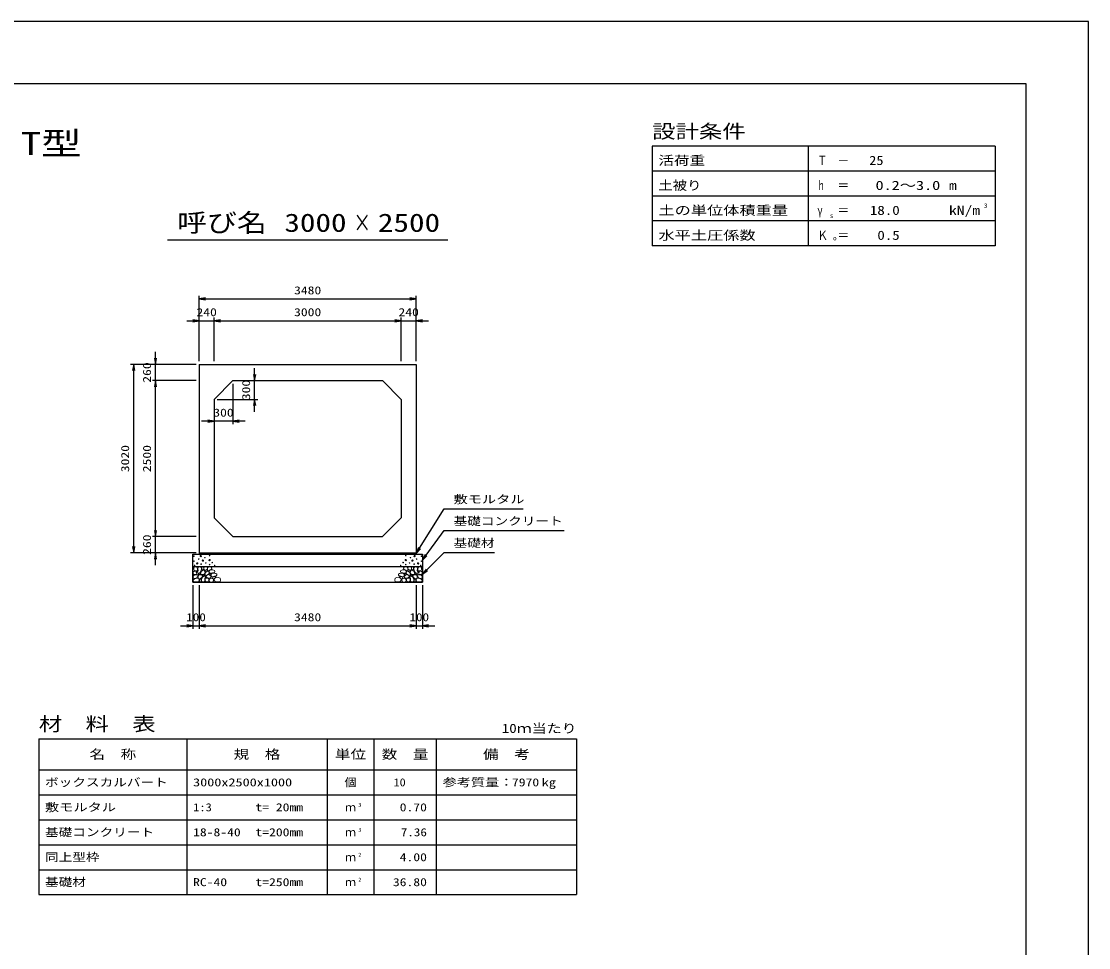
# Model space of a CAD drawing. Units: millimetres at full size. Extents: x 0 to 42050, y 0 to 29700.
# Drawn here: x 24933 to 42050, y 14850 to 29700 of the extents above; entities that cross this region are included whole.
import ezdxf
from ezdxf.enums import TextEntityAlignment as Align

# ---------------------------------------------------------------- set-up
doc = ezdxf.new("R2010")
doc.units = ezdxf.units.MM
for name, color, linetype, lineweight in [('D-DCR-HCHn', 4, 'Continuous', 9), ('D-MTR-FRAM', 7, 'Continuous', 25), ('D-MTR-LINE', 7, 'Continuous', 25), ('D-STR-DIM', 7, 'Continuous', 25), ('D-STR-STRn', 1, 'Continuous', 25), ('D-STR-TXT', 7, 'Continuous', 25), ('D-TTL', 2, 'Continuous', 25), ('D-TTL-FRAM', 2, 'Continuous', 25), ('D-TTL-LINE', 7, 'Continuous', 25), ('D-TTL-TXT', 7, 'Continuous', 25)]:
    doc.layers.add(name, color=color, linetype=linetype, lineweight=lineweight)
doc.layers.add('D-MTR', color=7, linetype='Continuous')
doc.layers.add('D-MTR-TXT', color=7, linetype='Continuous')
doc.styles.add('ＭＳ ゴシック', font='')
doc.styles.get('ＭＳ ゴシック').set_extended_font_data('MS Gothic')

# ---------------------------------------------------------------- blocks, each defined once
blk = doc.blocks.new('open_arrow')
at = {"color": 0, "linetype": 'Continuous', "lineweight": -2}
blk.add_lwpolyline([(7.5, 1.25), (0, 0), (7.5, -1.25)], dxfattribs=at)

msp = doc.modelspace()

# ---------------------------------------------------------------- linework, layer by layer
at = {"layer": 'D-DCR-HCHn'}
for points in [[(27694.101, 20877.26), (27685.433, 20851.256), (27696.99, 20833.92), (27725.883, 20831.03), (27745.61, 20839.499), (27737.441, 20859.924), (27743.219, 20871.481), (27731.662, 20883.038), (27714.326, 20888.817)], [(27748.998, 20949.493), (27722.994, 20955.271), (27699.879, 20943.714), (27696.99, 20917.71), (27702.769, 20897.485), (27731.662, 20888.817), (27751.887, 20888.817), (27760.555, 20903.263), (27760.555, 20935.046)], [(27772.112, 20952.382), (27763.444, 20926.378), (27766.334, 20897.485), (27746.109, 20865.702), (27772.112, 20851.256), (27801.006, 20865.702), (27818.342, 20888.817), (27824.12, 20926.378), (27818.342, 20946.603), (27801.006, 20955.271)], [(27821.231, 20883.038), (27806.784, 20848.366), (27818.342, 20833.92), (27853.013, 20833.92), (27867.46, 20839.698), (27881.907, 20859.924), (27881.907, 20877.26), (27867.46, 20900.374), (27850.124, 20903.263)], [(27827.01, 20946.603), (27827.01, 20911.931), (27841.456, 20903.263), (27855.903, 20911.931), (27858.792, 20932.157), (27855.903, 20949.493), (27835.678, 20955.271)], [(27875.601, 20898.845), (27863.999, 20906.941), (27862.006, 20934.16), (27871.557, 20955.616), (27895.582, 20958.128), (27915.263, 20952.156), (27916.848, 20940.53), (27914.014, 20916.921), (27898.752, 20907.586)], [(27891.681, 20874.73), (27903.297, 20880.817), (27914.296, 20886.161), (27920.86, 20899.065), (27915.554, 20907.961), (27905.968, 20910.014), (27890.137, 20901.115), (27878.42, 20892.605), (27879.515, 20884.944), (27883.895, 20877.527)], [(27893.109, 20813.224), (27880.35, 20817.579), (27879.086, 20845.688), (27889.964, 20870.928), (27920.015, 20885.156), (27942.452, 20879.405), (27943.795, 20848.924), (27933.477, 20836.886), (27905.401, 20821.311)], [(27941.239, 20891.998), (27951.02, 20903.092), (27968.359, 20909.342), (27982.287, 20918.717), (27986.55, 20933.49), (27980.013, 20947.695), (27966.369, 20956.218), (27950.845, 20957.886), (27935.522, 20955.424), (27925.719, 20946.98), (27918.918, 20929.457), (27917.379, 20912.722), (27921.1, 20902.871), (27923.729, 20893.23), (27932.948, 20889.842)], [(27962.727, 20852.135), (27952.952, 20855.066), (27948.675, 20860.928), (27945.905, 20876.938), (27949.816, 20898.619), (27975.776, 20908.926), (28005.648, 20908.926), (28033.03, 20893.998), (28037.653, 20878.004), (28033.385, 20866.63), (28020.583, 20861.299), (27999.247, 20857.745), (27972.931, 20852.013)], [(31087.273, 20852.135), (31097.048, 20855.066), (31101.325, 20860.928), (31104.095, 20876.938), (31100.184, 20898.619), (31074.224, 20908.926), (31044.352, 20908.926), (31016.97, 20893.998), (31012.347, 20878.004), (31016.615, 20866.63), (31029.417, 20861.299), (31050.753, 20857.745), (31077.069, 20852.013)], [(31108.761, 20891.998), (31098.98, 20903.092), (31081.641, 20909.342), (31067.713, 20918.717), (31063.45, 20933.49), (31069.987, 20947.695), (31083.631, 20956.218), (31099.155, 20957.886), (31114.478, 20955.424), (31124.281, 20946.98), (31131.082, 20929.457), (31132.621, 20912.722), (31128.9, 20902.871), (31126.271, 20893.23), (31117.052, 20889.842)], [(31156.891, 20813.224), (31169.65, 20817.579), (31170.914, 20845.688), (31160.036, 20870.928), (31129.985, 20885.156), (31107.548, 20879.405), (31106.205, 20848.924), (31116.523, 20836.886), (31144.599, 20821.311)], [(31158.319, 20874.73), (31146.703, 20880.817), (31135.704, 20886.161), (31129.14, 20899.065), (31134.446, 20907.961), (31144.032, 20910.014), (31159.863, 20901.115), (31171.58, 20892.605), (31170.485, 20884.944), (31166.105, 20877.527)], [(31174.399, 20898.845), (31186.001, 20906.941), (31187.994, 20934.16), (31178.443, 20955.616), (31154.418, 20958.128), (31134.737, 20952.156), (31133.152, 20940.53), (31135.986, 20916.921), (31151.248, 20907.586)], [(31228.769, 20883.038), (31243.216, 20848.366), (31231.658, 20833.92), (31196.987, 20833.92), (31182.54, 20839.698), (31168.093, 20859.924), (31168.093, 20877.26), (31182.54, 20900.374), (31199.876, 20903.263)], [(31222.99, 20946.603), (31222.99, 20911.931), (31208.544, 20903.263), (31194.097, 20911.931), (31191.208, 20932.157), (31194.097, 20949.493), (31214.322, 20955.271)], [(31277.888, 20952.382), (31286.556, 20926.378), (31283.666, 20897.485), (31303.891, 20865.702), (31277.888, 20851.256), (31248.994, 20865.702), (31231.658, 20888.817), (31225.88, 20926.378), (31231.658, 20946.603), (31248.994, 20955.271)], [(31301.002, 20949.493), (31327.006, 20955.271), (31350.121, 20943.714), (31353.01, 20917.71), (31347.231, 20897.485), (31318.338, 20888.817), (31298.113, 20888.817), (31289.445, 20903.263), (31289.445, 20935.046)], [(31355.899, 20877.26), (31364.567, 20851.256), (31353.01, 20833.92), (31324.117, 20831.03), (31304.39, 20839.499), (31312.559, 20859.924), (31306.781, 20871.481), (31318.338, 20883.038), (31335.674, 20888.817)], [(27748.944, 20781.261), (27770.346, 20813.365), (27767.671, 20821.39), (27738.243, 20829.416), (27711.49, 20826.741), (27692.763, 20810.689), (27690.087, 20791.962), (27692.763, 20773.235), (27714.165, 20767.884)], [(27759.645, 20714.378), (27778.372, 20722.404), (27783.723, 20749.157), (27773.021, 20767.884), (27754.294, 20773.235), (27730.217, 20770.56), (27703.464, 20759.859), (27690.087, 20743.807), (27690.087, 20725.08), (27698.113, 20714.378), (27730.217, 20717.054)], [(27777.891, 20851.256), (27763.444, 20839.698), (27769.223, 20831.03), (27789.448, 20831.03), (27798.116, 20833.92), (27803.895, 20845.477), (27795.227, 20854.145)], [(27823.852, 20781.261), (27837.229, 20813.365), (27826.527, 20826.741), (27794.424, 20826.741), (27781.047, 20821.39), (27767.671, 20802.663), (27767.671, 20786.612), (27781.047, 20765.209), (27797.099, 20762.534)], [(27818.502, 20722.404), (27818.502, 20754.508), (27805.125, 20762.534), (27791.749, 20754.508), (27789.073, 20735.781), (27791.749, 20719.729), (27810.476, 20714.378)], [(27869.332, 20717.054), (27877.358, 20741.131), (27874.683, 20767.884), (27893.41, 20797.313), (27869.332, 20810.689), (27842.579, 20797.313), (27826.527, 20775.91), (27821.177, 20741.131), (27826.527, 20722.404), (27842.579, 20714.378)], [(27863.982, 20810.689), (27877.358, 20821.39), (27872.007, 20829.416), (27853.28, 20829.416), (27845.254, 20826.741), (27839.904, 20816.04), (27847.93, 20808.014)], [(27890.735, 20719.729), (27914.812, 20714.378), (27936.215, 20725.08), (27938.89, 20749.157), (27933.539, 20767.884), (27906.786, 20775.91), (27888.059, 20775.91), (27880.033, 20762.534), (27880.033, 20733.106)], [(27953.981, 20770.925), (27918.607, 20777.521), (27903.56, 20789.658), (27898.808, 20808.655), (27913.492, 20823.022), (27942.102, 20831.082), (27963.749, 20818.154), (27977.74, 20800.74), (27973.78, 20783.062)], [(27972.239, 20833.692), (27972.239, 20844.551), (27965.72, 20849.466), (27954.97, 20850.609), (27946.278, 20847.18), (27943.19, 20836.664), (27950.738, 20828.891), (27960.802, 20824.319), (27970.409, 20828.319)], [(27949.869, 20756.931), (27968.084, 20772.234), (27994.219, 20771.97), (28012.17, 20756.931), (28014.81, 20729.227), (28002.666, 20713.924), (27968.876, 20711.549), (27952.509, 20721.311), (27945.645, 20743.738)], [(27998.634, 20795.297), (27990.545, 20799.592), (27979.424, 20807.928), (27974.874, 20816.518), (27974.874, 20835.212), (27988.523, 20850.37), (28018.349, 20854.159), (28050.449, 20850.117), (28066.12, 20838.585), (28070.164, 20820.462), (28057.761, 20809.388), (28047.436, 20805.361), (28030.312, 20803.128), (28014.987, 20800.305)], [(28019.876, 20757.808), (28007.748, 20763.743), (28001.39, 20770.697), (28002.71, 20787.843), (28012.307, 20796.236), (28032.7, 20801.151), (28049.015, 20801.271), (28054.293, 20789.761), (28042.814, 20779.51), (28032.239, 20770.35), (28028.573, 20761.331)], [(28063.293, 20712.112), (28046.233, 20716.916), (28034.939, 20724.601), (28029.893, 20739.011), (28027.01, 20752.7), (28038.544, 20773.594), (28061.131, 20787.524), (28095.492, 20782), (28122.645, 20771.913), (28129.133, 20741.652), (28123.366, 20719.317), (28096.934, 20712.593)], [(30986.707, 20712.112), (31003.767, 20716.916), (31015.061, 20724.601), (31020.107, 20739.011), (31022.99, 20752.7), (31011.456, 20773.594), (30988.869, 20787.524), (30954.508, 20782), (30927.355, 20771.913), (30920.867, 20741.652), (30926.634, 20719.317), (30953.066, 20712.593)], [(31051.366, 20795.297), (31059.455, 20799.592), (31070.576, 20807.928), (31075.126, 20816.518), (31075.126, 20835.212), (31061.477, 20850.37), (31031.651, 20854.159), (30999.551, 20850.117), (30983.88, 20838.585), (30979.836, 20820.462), (30992.239, 20809.388), (31002.564, 20805.361), (31019.688, 20803.128), (31035.013, 20800.305)], [(31030.124, 20757.808), (31042.252, 20763.743), (31048.61, 20770.697), (31047.29, 20787.843), (31037.693, 20796.236), (31017.3, 20801.151), (31000.985, 20801.271), (30995.707, 20789.761), (31007.186, 20779.51), (31017.761, 20770.35), (31021.427, 20761.331)], [(31100.131, 20756.931), (31081.916, 20772.234), (31055.781, 20771.97), (31037.83, 20756.931), (31035.19, 20729.227), (31047.334, 20713.924), (31081.124, 20711.549), (31097.491, 20721.311), (31104.355, 20743.738)], [(31096.019, 20770.925), (31131.393, 20777.521), (31146.44, 20789.658), (31151.192, 20808.655), (31136.508, 20823.022), (31107.898, 20831.082), (31086.251, 20818.154), (31072.26, 20800.74), (31076.22, 20783.062)], [(31077.761, 20833.692), (31077.761, 20844.551), (31084.28, 20849.466), (31095.03, 20850.609), (31103.722, 20847.18), (31106.81, 20836.664), (31099.262, 20828.891), (31089.198, 20824.319), (31079.591, 20828.319)], [(31159.265, 20719.729), (31135.188, 20714.378), (31113.785, 20725.08), (31111.11, 20749.157), (31116.461, 20767.884), (31143.214, 20775.91), (31161.941, 20775.91), (31169.967, 20762.534), (31169.967, 20733.106)], [(31180.668, 20717.054), (31172.642, 20741.131), (31175.317, 20767.884), (31156.59, 20797.313), (31180.668, 20810.689), (31207.421, 20797.313), (31223.473, 20775.91), (31228.823, 20741.131), (31223.473, 20722.404), (31207.421, 20714.378)], [(31186.018, 20810.689), (31172.642, 20821.39), (31177.993, 20829.416), (31196.72, 20829.416), (31204.746, 20826.741), (31210.096, 20816.04), (31202.07, 20808.014)], [(31226.148, 20781.261), (31212.771, 20813.365), (31223.473, 20826.741), (31255.576, 20826.741), (31268.953, 20821.39), (31282.329, 20802.663), (31282.329, 20786.612), (31268.953, 20765.209), (31252.901, 20762.534)], [(31231.498, 20722.404), (31231.498, 20754.508), (31244.875, 20762.534), (31258.251, 20754.508), (31260.927, 20735.781), (31258.251, 20719.729), (31239.524, 20714.378)], [(31272.109, 20851.256), (31286.556, 20839.698), (31280.777, 20831.03), (31260.552, 20831.03), (31251.884, 20833.92), (31246.105, 20845.477), (31254.773, 20854.145)], [(31290.355, 20714.378), (31271.628, 20722.404), (31266.277, 20749.157), (31276.979, 20767.884), (31295.706, 20773.235), (31319.783, 20770.56), (31346.536, 20759.859), (31359.913, 20743.807), (31359.913, 20725.08), (31351.887, 20714.378), (31319.783, 20717.054)], [(31301.056, 20781.261), (31279.654, 20813.365), (31282.329, 20821.39), (31311.757, 20829.416), (31338.51, 20826.741), (31357.237, 20810.689), (31359.913, 20791.962), (31357.237, 20773.235), (31335.835, 20767.884)]]:
    msp.add_lwpolyline(points, close=True, dxfattribs=at)
for centre, radius in [((27701.091, 21126.145), 4.5), ((27778.437, 21078.641), 4.5), ((27810.004, 21126.145), 11.25), ((27844.996, 21054.955), 11.25), ((27876.563, 21102.459), 4.5), ((27950.741, 21063.204), 11.25), ((27952.197, 21135.221), 4.5), ((31099.259, 21063.204), 11.25), ((31097.803, 21135.221), 4.5), ((31173.437, 21102.459), 4.5), ((31205.004, 21054.955), 11.25), ((31239.996, 21126.145), 11.25), ((31271.563, 21078.641), 4.5), ((31348.909, 21126.145), 4.5), ((27702.803, 21045.879), 4.5), ((27711.905, 20977.286), 4.5), ((27754.855, 21010.444), 11.25), ((27816.552, 20998.646), 4.5), ((27890.06, 21015.807), 4.5), ((27951.763, 20991.675), 4.5), ((27993.942, 21023.293), 4.5), ((28033.193, 20977.037), 4.5), ((31016.807, 20977.037), 4.5), ((31056.058, 21023.293), 4.5), ((31098.237, 20991.675), 4.5), ((31159.94, 21015.807), 4.5), ((31233.448, 20998.646), 4.5), ((31295.145, 21010.444), 11.25), ((31338.095, 20977.286), 4.5), ((31347.197, 21045.879), 4.5)]:
    msp.add_circle(centre, radius, dxfattribs=at)
at = {"layer": 'D-MTR-FRAM'}
for p, q in [((25212.5, 18200), (33837.5, 18200)), ((25212.5, 18200), (25212.5, 15700)), ((33837.5, 18200), (33837.5, 15700)), ((25212.5, 15700), (33837.5, 15700))]:
    msp.add_line(p, q, dxfattribs=at)
at = {"layer": 'D-MTR-LINE'}
for p, q in [((27587.5, 18200), (27587.5, 15700)), ((29837.5, 18200), (29837.5, 15700)), ((30587.5, 18200), (30587.5, 15700)), ((31587.5, 18200), (31587.5, 15700)), ((25212.5, 17700), (33837.5, 17700)), ((25212.5, 17300), (33837.5, 17300)), ((25212.5, 16900), (33837.5, 16900)), ((25212.5, 16500), (33837.5, 16500)), ((25212.5, 16100), (33837.5, 16100))]:
    msp.add_line(p, q, dxfattribs=at)
at = {"layer": 'D-STR-DIM'}
for p, q in [((27785, 24250), (27785, 25300)), ((27785, 25250), (31265, 25250)), ((31265, 24250), (31265, 25300)), ((27585, 24900), (28225, 24900)), ((27785, 24250), (27785, 24950)), ((28025, 24250), (28025, 24950)), ((28025, 24250), (28025, 24950)), ((28025, 24900), (31025, 24900)), ((30825, 24900), (31465, 24900)), ((31025, 24250), (31025, 24950)), ((31025, 24250), (31025, 24950)), ((31265, 24250), (31265, 24950)), ((27085, 23740), (27085, 24400)), ((27735, 24200), (26685, 24200)), ((26735, 21180), (26735, 24200)), ((27735, 24200), (27035, 24200)), ((28675, 23440), (28675, 24140)), ((27735, 23940), (27035, 23940)), ((27735, 23940), (27035, 23940)), ((27085, 21440), (27085, 23940)), ((28325, 23890), (28325, 23240)), ((28375, 23940), (28725, 23940)), ((28075, 23640), (28725, 23640)), ((28025, 23590), (28025, 23240)), ((28525, 23290), (27825, 23290)), ((27085, 20980), (27085, 21640)), ((27735, 21440), (27035, 21440)), ((27735, 21440), (27035, 21440)), ((27735, 21180), (26685, 21180)), ((27735, 21180), (27035, 21180)), ((27685, 20660), (27685, 19960)), ((27785, 20660), (27785, 19960)), ((27785, 20660), (27785, 19960)), ((31265, 20660), (31265, 19960)), ((31265, 20660), (31265, 19960)), ((31365, 20660), (31365, 19960)), ((27485, 20010), (27985, 20010)), ((27785, 20010), (31265, 20010)), ((31065, 20010), (31565, 20010))]:
    msp.add_line(p, q, dxfattribs=at)
at = {"layer": 'D-STR-STRn'}
for p, q in [((27785, 24200), (31265, 24200)), ((27785, 24200), (27785, 21180)), ((31265, 24200), (31265, 21180)), ((28025, 23640), (28325, 23940)), ((28325, 23940), (30725, 23940)), ((31025, 23640), (30725, 23940)), ((28025, 23640), (28025, 21740)), ((31025, 23640), (31025, 21740)), ((28025, 21740), (28325, 21440)), ((30725, 21440), (31025, 21740)), ((28325, 21440), (30725, 21440)), ((27685, 20710), (27685, 21160)), ((27685, 21160), (31365, 21160)), ((27785, 21180), (27785, 21160)), ((27785, 21180), (31265, 21180)), ((31265, 21180), (31265, 21160)), ((31365, 21160), (31365, 20710)), ((27685, 20960), (31365, 20960)), ((27685, 20710), (31365, 20710))]:
    msp.add_line(p, q, dxfattribs=at)
at = {"layer": 'D-STR-TXT'}
for points in [[(31265, 21170), (31715, 21885), (31815, 21885), (32981.624, 21885)], [(31365, 21060), (31715, 21535), (31815, 21535), (33640.761, 21535)], [(31365, 20835), (31715, 21185), (31815, 21185), (32522.36, 21185)]]:
    msp.add_lwpolyline(points, dxfattribs=at)
at = {"layer": 'D-TTL'}
for points in [[(0, 0), (42050, 0), (42050, 29700), (0, 29700)], [(1000, 1000), (41050, 1000), (41050, 28700), (1000, 28700)]]:
    msp.add_lwpolyline(points, close=True, dxfattribs=at)
at = {"layer": 'D-TTL-FRAM'}
for p, q in [((40550, 27700), (35050, 27700)), ((35050, 27700), (35050, 26100)), ((40550, 27700), (40550, 26100)), ((40550, 26100), (35050, 26100))]:
    msp.add_line(p, q, dxfattribs=at)
at = {"layer": 'D-TTL-LINE'}
for p, q in [((37550, 27700), (37550, 26100)), ((40550, 27300), (35050, 27300)), ((40550, 26900), (35050, 26900)), ((40550, 26500), (35050, 26500))]:
    msp.add_line(p, q, dxfattribs=at)
at = {"layer": 'D-TTL-TXT'}
msp.add_line((27275, 26200), (31775, 26200), dxfattribs=at)

# ---------------------------------------------------------------- block references
at = {"layer": 'D-STR-DIM', "xscale": 13.3, "yscale": 13.3}
for p in [(27785, 25250), (28025, 24900), (28025, 24900), (31265, 24900), (28325, 23290), (27785, 20010), (27785, 20010), (31365, 20010)]:
    msp.add_blockref('open_arrow', p, dxfattribs=at)
for p, rotation in [((31265, 25250), 180), ((27785, 24900), 180), ((31025, 24900), 180), ((31025, 24900), 180), ((26735, 24200), 270), ((27085, 24200), 90), ((28675, 23940), 90), ((27085, 23940), 270), ((27085, 23940), 270), ((28675, 23640), 270), ((28025, 23290), 180), ((27085, 21440), 90), ((27085, 21440), 90), ((26735, 21180), 90), ((27085, 21180), 270), ((27685, 20010), 180), ((31265, 20010), 180), ((31265, 20010), 180)]:
    msp.add_blockref('open_arrow', p, dxfattribs=dict(at, rotation=rotation))
at = {"layer": 'D-STR-TXT', "xscale": 13.3, "yscale": 13.3}
for p, rotation in [((31265, 21170), 57.8), ((31365, 21060), 53.6), ((31365, 20835), 45)]:
    msp.add_blockref('open_arrow', p, dxfattribs=dict(at, rotation=rotation))

# ---------------------------------------------------------------- texts
at = {"layer": 'D-MTR', "style": 'ＭＳ ゴシック', "width": 1.25}
msp.add_text('材\u3000料\u3000表', height=219.9, dxfattribs=at).set_placement((25212.5, 18260), align=Align.BOTTOM_LEFT)
at = {"layer": 'D-MTR', "style": 'ＭＳ ゴシック', "width": 1.2}
msp.add_text('10ｍ当たり', height=146.6, dxfattribs=at).set_placement((33837.5, 18248.333), align=Align.BOTTOM_RIGHT)
at = {"layer": 'D-MTR-TXT', "style": 'ＭＳ ゴシック'}
for s, height, width, p in [('名\u3000称', 146.6, 1.25, (26400, 17950)), ('規\u3000格', 146.6, 1.25, (28712.5, 17950)), ('単位', 146.6, 1.25, (30212.5, 17950)), ('数\u3000量', 146.6, 1.25, (31087.5, 17950)), ('備\u3000考', 146.6, 1.25, (32712.5, 17950)), ('個', 128.3, 1.1, (30212.5, 17500))]:
    msp.add_text(s, height=height, dxfattribs=dict(at, width=width)).set_placement(p, align=Align.MIDDLE_CENTER)
for s, width, p in [('ボックスカルバート', 1.25, (25312.5, 17500)), ('3000x2500x1000', 1.3, (27687.5, 17500)), ('参考質量：    kg', 1.3, (31687.5, 17500)), ('敷モルタル', 1.3, (25312.5, 17100)), ('1:3', 1.15, (27687.5, 17100)), ('t= 20mm', 1.25, (28687.5, 17100)), ('基礎コンクリート', 1.25, (25312.5, 16700)), ('18-8-40', 1.25, (27687.5, 16700)), ('t=200mm', 1.25, (28687.5, 16700)), ('同上型枠', 1.25, (25312.5, 16300)), ('基礎材', 1.25, (25312.5, 15900)), ('RC-40', 1.25, (27687.5, 15900)), ('t=250mm', 1.25, (28687.5, 15900))]:
    msp.add_text(s, height=128.3, dxfattribs=dict(at, width=width)).set_placement(p, align=Align.MIDDLE_LEFT)
for s, width, p in [('10', 1.1, (31096.383, 17500)), ('7970', 1.25, (33237.5, 17500)), ('0.70', 1.25, (31437.5, 17100)), ('7.36', 1.2, (31437.5, 16700)), ('4.00', 1.25, (31437.5, 16300)), ('36.80', 1.25, (31437.5, 15900))]:
    msp.add_text(s, height=128.3, dxfattribs=dict(at, width=width)).set_placement(p, align=Align.MIDDLE_RIGHT)
for p in [(30212.5, 17100), (30212.5, 16700), (30212.5, 16300), (30212.5, 15900)]:
    msp.add_text('ｍ', height=128.3, dxfattribs=at).set_placement(p, align=Align.MIDDLE_CENTER)
at = {"layer": 'D-MTR-TXT', "style": 'ＭＳ ゴシック', "width": 1.15}
for s, p in [('3', (30337.5, 17088.333)), ('3', (30337.5, 16688.333)), ('2', (30337.5, 16288.333)), ('2', (30337.5, 15888.333))]:
    msp.add_text(s, height=64.15, dxfattribs=at).set_placement(p, align=Align.BOTTOM_LEFT)
at = {"layer": 'D-STR-DIM', "style": 'ＭＳ ゴシック'}
for s, width, p in [('3480', 1.25, (29525, 25387.5)), ('240', 1.25, (27905, 25037.5)), ('3000', 1.25, (29525, 25037.5)), ('240', 1.25, (31145, 25037.5)), ('300', 1.25, (28175, 23427.5)), ('100', 1.2, (27735, 20147.5)), ('3480', 1.25, (29525, 20147.5)), ('100', 1.2, (31315, 20147.5))]:
    msp.add_text(s, height=128.3, dxfattribs=dict(at, width=width)).set_placement(p, align=Align.MIDDLE_CENTER)
at = {"layer": 'D-STR-DIM', "style": 'ＭＳ ゴシック', "width": 1.25}
for s, p in [('260', (26947.5, 24070)), ('300', (28537.5, 23790)), ('3020', (26597.5, 22690)), ('2500', (26947.5, 22690)), ('260', (26947.5, 21310))]:
    msp.add_text(s, height=128.3, rotation=90, dxfattribs=at).set_placement(p, align=Align.MIDDLE_CENTER)
at = {"layer": 'D-STR-TXT', "style": 'ＭＳ ゴシック'}
for s, width, p in [('敷モルタル', 1.3, (31865, 21935)), ('基礎コンクリート', 1.25, (31865, 21585)), ('基礎材', 1.25, (31865, 21235))]:
    msp.add_text(s, height=128.3, dxfattribs=dict(at, width=width)).set_placement(p, align=Align.BOTTOM_LEFT)
at = {"layer": 'D-TTL-TXT', "style": 'ＭＳ ゴシック'}
for s, height, width, p in [('設計条件', 219.9, 1.25, (35050, 27760)), ('活荷重', 146.6, 1.25, (35150, 27353.333)), ('Ｔ', 146.6, 0.75, (37700, 27353.333)), ('－', 146.6, 0.95, (38020, 27353.333)), ('土被り', 146.6, 1.15, (35150, 26953.333)), ('ｈ', 146.6, 0.6, (37700, 26953.333)), ('＝', 146.6, 0.95, (38020, 26953.333)), ('m', 146.6, 1.25, (39810, 26953.333)), ('土の単位体積重量', 146.6, 1.3, (35150, 26553.333)), ('γ', 146.6, 0.75, (37700, 26553.333)), ('＝', 146.6, 0.95, (38020, 26553.333)), ('kN/m', 146.6, 1.25, (39810, 26553.333)), ('3', 73.31, 1.15, (40370, 26686.667)), ('s', 73.31, 1.15, (37900, 26526.667)), ('水平土圧係数', 146.6, 1.3, (35150, 26153.333)), ('Ｋ', 146.6, 0.85, (37700, 26153.333)), ('o', 73.31, 1.2, (37950, 26166.667)), ('＝', 146.6, 0.95, (38020, 26153.333))]:
    msp.add_text(s, height=height, dxfattribs=dict(at, width=width)).set_placement(p, align=Align.BOTTOM_LEFT)
for s, height, width, p in [('DCJボックスカルバート K型・T型', 366.6, 1.3, (21025, 27450)), ('呼び名', 293.3, 1.2, (28150, 26237.5)), ('3000', 293.3, 1.25, (29650, 26237.5)), ('×', 293.3, 0.7, (30400, 26237.5)), ('2500', 293.3, 1.25, (31150, 26237.5))]:
    msp.add_text(s, height=height, dxfattribs=dict(at, width=width)).set_placement(p, align=Align.BOTTOM_CENTER)
for s, width, p in [('25', 1.15, (38760.102, 27353.333)), ('0.2～3.0', 1.3, (39669.746, 26953.333)), ('18.0', 1.2, (39020, 26553.333)), ('0.5', 1.2, (39020, 26153.333))]:
    msp.add_text(s, height=146.6, dxfattribs=dict(at, width=width)).set_placement(p, align=Align.BOTTOM_RIGHT)

doc.saveas('drawing.dxf')
